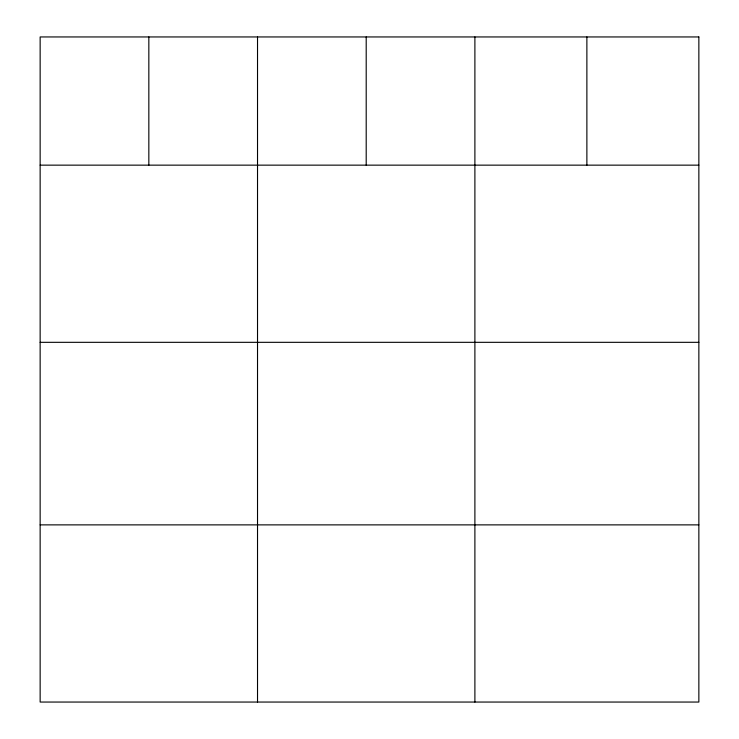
<?xml version="1.0" encoding="UTF-8"?>
<svg xmlns="http://www.w3.org/2000/svg" width="739" height="739" viewBox="0 0 739 739"><rect width="100%" height="100%" fill="white"/><g stroke="black" fill="none" stroke-linecap="round" stroke-linejoin="round"><path stroke-width="1.11" d="M40.146 165.148L698.854 165.148M40.146 342.323L698.854 342.323M40.146 524.875L698.854 524.875M586.877 36.95L586.877 165.148M474.891 36.95L474.891 702.05M366.202 36.95L366.202 165.148M257.523 36.95L257.523 702.05M148.835 36.95L148.835 165.148M698.854 36.95L40.146 36.95L40.146 702.05L698.854 702.05L698.854 36.95"/></g></svg>
